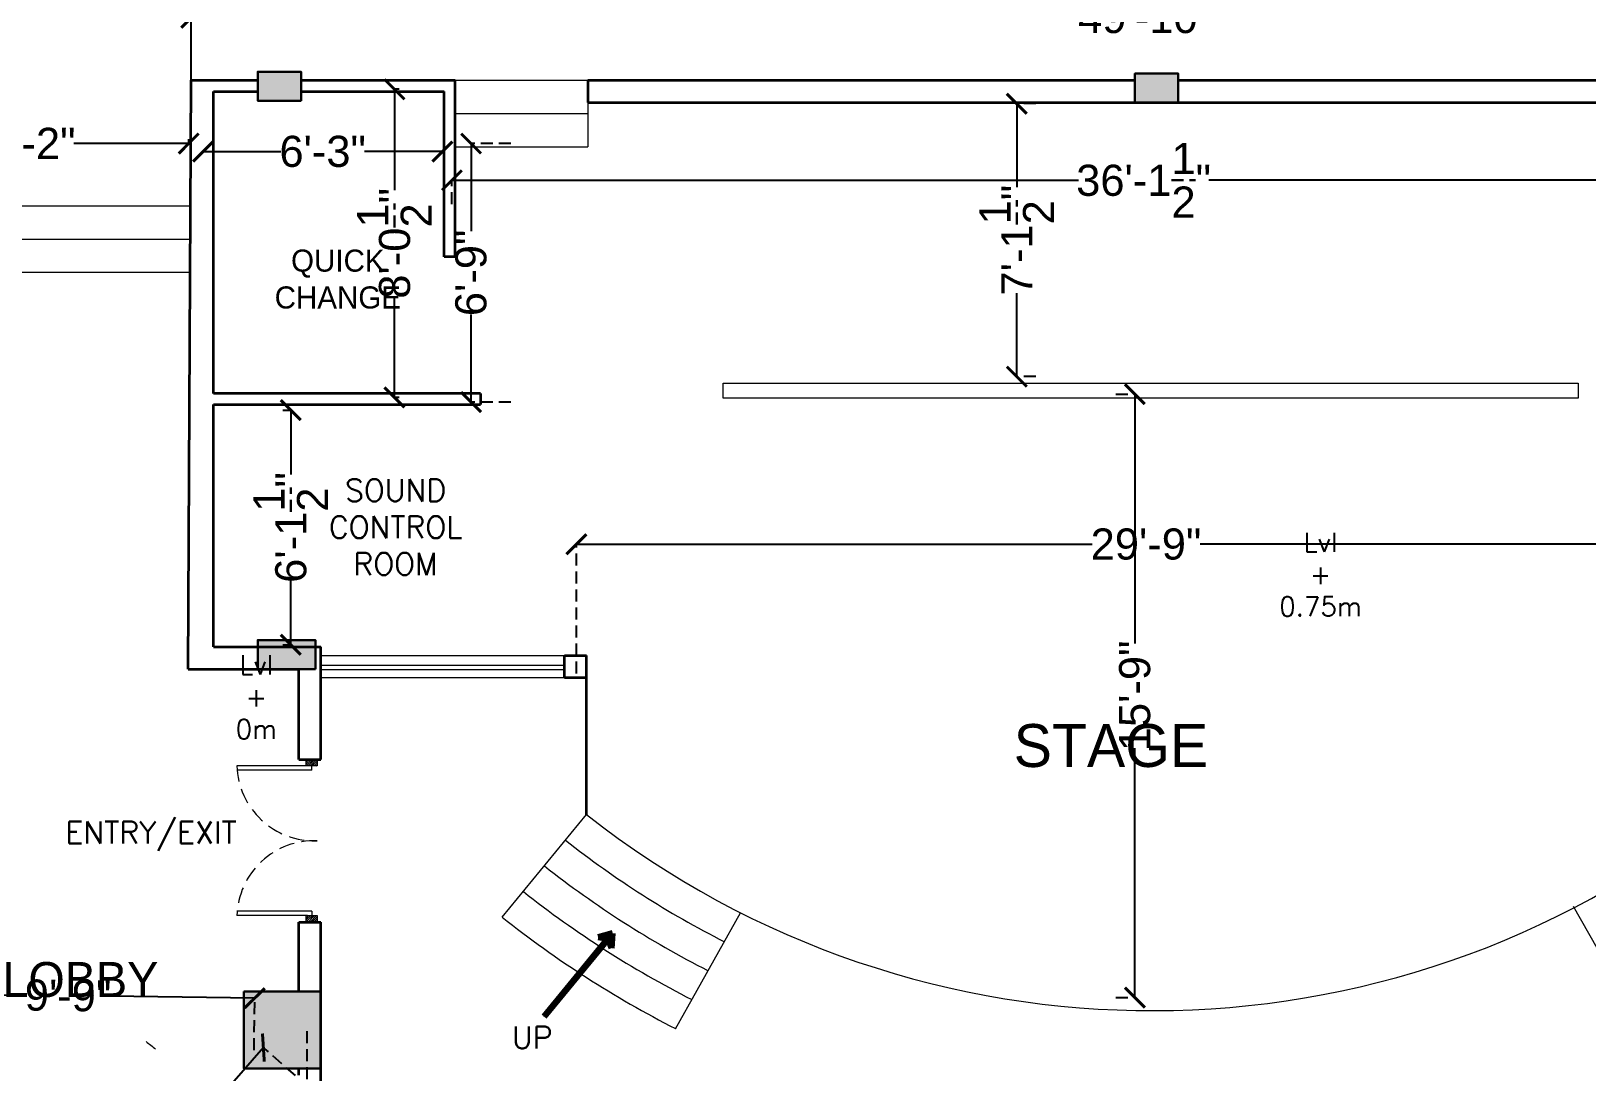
# Model space of a CAD drawing. Header units: inches. Extents: x 845 to 17085, y 908 to 10810.
# Drawn here: x 4169 to 4656.5, y 1577.1 to 1903.1 of the extents above; entities that cross this region are included whole.
import ezdxf

# ---------------------------------------------------------------- set-up
doc = ezdxf.new("R2010")
doc.units = ezdxf.units.IN
doc.header["$LTSCALE"] = 15
doc.header["$MEASUREMENT"] = 0
for name, pattern in [('ACAD_ISO04W100', [30.5, 24, -3, 0.5, -3]), ('CONTINUA', [0]), ('DASHED2', [0.375, 0.25, -0.125])]:
    doc.linetypes.add(name, pattern=pattern)
for name, color, linetype, lineweight in [('.15', 4, 'Continuous', 15), ('c1', 21, 'Continuous', 30), ('FURN', 43, 'Continuous', 18), ('FURN 2', 34, 'Continuous', 15), ('FURNITURE', 175, 'Continuous', 80), ('GRID', 8, 'ACAD_ISO04W100', 5), ('HATCH', 251, 'Continuous', 5), ('humans', 7, 'Continuous', 15), ('L-TXT', 255, 'Continuous', 9), ('wall 1', 1, 'Continuous', 35), ('WIND & DOOR', 160, 'Continuous', 9)]:
    doc.layers.add(name, color=color, linetype=linetype, lineweight=lineweight)
for name, color, linetype in [('dimension', 7, 'Continuous'), ('TEX', 133, 'Continuous'), ('Text', 255, 'Continuous')]:
    doc.layers.add(name, color=color, linetype=linetype)
doc.styles.add('ROMANS', font='ROMANS')
doc.styles.get("Standard").update_dxf_attribs({"font": 'arial.ttf'})
doc.dimstyles.get("Standard").update_dxf_attribs({"dimtxt": 9.75, "dimasz": 6.25, "dimexe": 0.18, "dimexo": 0.0625, "dimgap": 0.09, "dimtad": 0, "dimdec": 1, "dimzin": 0, "dimdsep": 46, "dimlunit": 4, "dimtxsty": 'Standard', "dimblk": 'ARCHTICK', "dimcen": 0.09, "dimadec": 0, "dimazin": 0, "dimtfac": 1, "dimtdec": 1, "dimtofl": 0, "dimtmove": 0, "dimatfit": 3, "dimldrblk": 'ARCHTICK', "dimfxl": 1, "dimtolj": 1, "dimtzin": 0, "dimlwd": 25, "dimarcsym": 0})

# ---------------------------------------------------------------- blocks, each defined once
blk = doc.blocks.new('ARROW')
at = {"layer": 'FURNITURE'}
h = blk.add_hatch(color=4, dxfattribs=at)
h.dxf.hatch_style = 1
h.paths.add_polyline_path([(3172.813, 3642.279), (3172.7, 3642.199), (3172.768, 3642.199)])
h.paths.add_polyline_path([(3172.768, 3642.199), (3172.7, 3642.199), (3172.813, 3642.119)])
at = {"color": 4}
blk.add_line((3173.701, 3642.202), (3173.701, 3642.196), dxfattribs=at)
at = {"layer": 'FURNITURE', "color": 4}
for p, q in [((3172.7, 3642.199), (3172.813, 3642.279)), ((3172.813, 3642.279), (3172.768, 3642.199)), ((3173.701, 3642.202), (3172.7, 3642.202)), ((3173.701, 3642.199), (3172.7, 3642.199)), ((3172.7, 3642.199), (3172.813, 3642.119)), ((3173.701, 3642.196), (3172.7, 3642.196)), ((3172.813, 3642.119), (3172.768, 3642.199))]:
    blk.add_line(p, q, dxfattribs=at)
blk = doc.blocks.new('_ArchTick')
at = {"layer": 'GRID', "color": 0, "const_width": 0.15}
blk.add_lwpolyline([(-0.5, -0.5), (0.5, 0.5)], dxfattribs=at)
blk = doc.blocks.new('*D359')
at = {"layer": 'Defpoints', "color": 0, "linetype": 'ByBlock', "lineweight": 211, "transparency": 16777216}
for p in [(4817.26, 1907.33), (4219.12, 1887.72), (4817.26, 1887.72)]:
    blk.add_point(p, dxfattribs=at)
at = {"layer": 'humans', "color": 0, "linetype": 'ByBlock', "lineweight": -2, "transparency": 16777216}
for p, q in [((4219.12, 1887.78), (4219.12, 1907.51)), ((4817.26, 1887.78), (4817.26, 1907.51))]:
    blk.add_line(p, q, dxfattribs=at)
at = {"layer": 'humans', "color": 0, "linetype": 'Continuous', "lineweight": 25, "transparency": 16777216}
for p, q in [((4219.12, 1907.33), (4497.37, 1907.33)), ((4817.26, 1907.33), (4539.01, 1907.33))]:
    blk.add_line(p, q, dxfattribs=at)
at = {"layer": 'humans', "color": 0, "linetype": 'ByBlock', "lineweight": 25, "transparency": 16777216, "xscale": 6.25, "yscale": 6.25, "zscale": 6.25, "rotation": 180}
blk.add_blockref('_ArchTick', (4219.12, 1907.33), dxfattribs=at)
at = {"layer": 'humans', "color": 0, "linetype": 'ByBlock', "lineweight": 25, "transparency": 16777216, "xscale": 6.25, "yscale": 6.25, "zscale": 6.25}
blk.add_blockref('_ArchTick', (4817.26, 1907.33), dxfattribs=at)
at = {"layer": 'humans', "color": 0, "linetype": 'ByBlock', "transparency": 16777216, "insert": (4518.19, 1907.33), "char_height": 9.75, "attachment_point": 5}
blk.add_mtext('\\A1;49\'-10"', dxfattribs=at)
blk = doc.blocks.new('*D313')
at = {"layer": 'Defpoints', "color": 0, "linetype": 'DASHED2', "lineweight": 211, "transparency": 16777216}
for p in [(4120.32, 1869.41), (4218.32, 1869.41), (4218.32, 1867.91)]:
    blk.add_point(p, dxfattribs=at)
at = {"layer": 'dimension', "color": 0, "linetype": 'DASHED2', "lineweight": -2, "transparency": 16777216}
for p, q in [((4120.32, 1869.34), (4120.32, 1867.73)), ((4218.32, 1869.34), (4218.32, 1867.73))]:
    blk.add_line(p, q, dxfattribs=at)
at = {"layer": 'dimension', "color": 0, "linetype": 'Continuous', "lineweight": 25, "transparency": 16777216}
for p, q in [((4120.32, 1867.91), (4156.26, 1867.91)), ((4218.32, 1867.91), (4182.37, 1867.91))]:
    blk.add_line(p, q, dxfattribs=at)
at = {"layer": 'dimension', "color": 0, "linetype": 'DASHED2', "lineweight": 25, "transparency": 16777216, "xscale": 6.25, "yscale": 6.25, "zscale": 6.25, "rotation": 180}
blk.add_blockref('_ArchTick', (4120.32, 1867.91), dxfattribs=at)
at = {"layer": 'dimension', "color": 0, "linetype": 'DASHED2', "lineweight": 25, "transparency": 16777216, "xscale": 6.25, "yscale": 6.25, "zscale": 6.25}
blk.add_blockref('_ArchTick', (4218.32, 1867.91), dxfattribs=at)
at = {"layer": 'dimension', "color": 0, "linetype": 'DASHED2', "lineweight": 30, "transparency": 16777216, "insert": (4169.32, 1867.91), "char_height": 9.75, "attachment_point": 5}
blk.add_mtext('\\A1;8\'-2"', dxfattribs=at)
blk = doc.blocks.new('*D323')
at = {"layer": 'Defpoints', "color": 0, "linetype": 'DASHED2', "lineweight": 211, "transparency": 16777216}
for p in [(4483.82, 1880.41), (4477.82, 1794.91), (4483.82, 1794.91)]:
    blk.add_point(p, dxfattribs=at)
at = {"layer": 'dimension', "color": 0, "linetype": 'DASHED2', "lineweight": -2, "transparency": 16777216}
for p, q in [((4483.75, 1880.41), (4477.64, 1880.41)), ((4483.75, 1794.91), (4477.64, 1794.91))]:
    blk.add_line(p, q, dxfattribs=at)
at = {"layer": 'dimension', "color": 0, "linetype": 'Continuous', "lineweight": 25, "transparency": 16777216}
for p, q in [((4477.82, 1880.41), (4477.82, 1854.22)), ((4477.82, 1794.91), (4477.82, 1821.09))]:
    blk.add_line(p, q, dxfattribs=at)
at = {"layer": 'dimension', "color": 0, "linetype": 'DASHED2', "lineweight": 25, "transparency": 16777216, "xscale": 6.25, "yscale": 6.25, "zscale": 6.25}
for p, rotation in [((4477.82, 1880.41), 90), ((4477.82, 1794.91), 270)]:
    blk.add_blockref('_ArchTick', p, dxfattribs=dict(at, rotation=rotation))
at = {"layer": 'dimension', "color": 0, "linetype": 'DASHED2', "lineweight": 30, "transparency": 16777216, "insert": (4477.82, 1837.66), "char_height": 9.75, "attachment_point": 5, "rotation": 90}
blk.add_mtext('\\A1;7\'-1{\\H1x;\\S1/2;}"', dxfattribs=at)
blk = doc.blocks.new('*D324')
at = {"layer": 'Defpoints', "color": 0, "linetype": 'DASHED2', "lineweight": 211, "transparency": 16777216}
for p in [(4222.82, 1865.91), (4297.82, 1865.91), (4297.82, 1865.41)]:
    blk.add_point(p, dxfattribs=at)
at = {"layer": 'dimension', "color": 0, "linetype": 'DASHED2', "lineweight": -2, "transparency": 16777216}
for p, q in [((4222.82, 1865.84), (4222.82, 1865.23)), ((4297.82, 1865.84), (4297.82, 1865.23))]:
    blk.add_line(p, q, dxfattribs=at)
at = {"layer": 'dimension', "color": 0, "linetype": 'Continuous', "lineweight": 25, "transparency": 16777216}
for p, q in [((4222.82, 1865.41), (4247.24, 1865.41)), ((4297.82, 1865.41), (4273.39, 1865.41))]:
    blk.add_line(p, q, dxfattribs=at)
at = {"layer": 'dimension', "color": 0, "linetype": 'DASHED2', "lineweight": 25, "transparency": 16777216, "xscale": 6.25, "yscale": 6.25, "zscale": 6.25, "rotation": 180}
blk.add_blockref('_ArchTick', (4222.82, 1865.41), dxfattribs=at)
at = {"layer": 'dimension', "color": 0, "linetype": 'DASHED2', "lineweight": 25, "transparency": 16777216, "xscale": 6.25, "yscale": 6.25, "zscale": 6.25}
blk.add_blockref('_ArchTick', (4297.82, 1865.41), dxfattribs=at)
at = {"layer": 'dimension', "color": 0, "linetype": 'DASHED2', "lineweight": 30, "transparency": 16777216, "insert": (4260.32, 1865.41), "char_height": 9.75, "attachment_point": 5}
blk.add_mtext('\\A1;6\'-3"', dxfattribs=at)
blk = doc.blocks.new('*D325')
at = {"layer": 'Defpoints', "color": 0, "linetype": 'DASHED2', "lineweight": 211, "transparency": 16777216}
for p in [(4284.32, 1884.91), (4282.82, 1788.41), (4284.32, 1788.41)]:
    blk.add_point(p, dxfattribs=at)
at = {"layer": 'dimension', "color": 0, "linetype": 'DASHED2', "lineweight": -2, "transparency": 16777216}
for p, q in [((4284.25, 1884.91), (4282.64, 1884.91)), ((4284.25, 1788.41), (4282.64, 1788.41))]:
    blk.add_line(p, q, dxfattribs=at)
at = {"layer": 'dimension', "color": 0, "linetype": 'Continuous', "lineweight": 25, "transparency": 16777216}
for p, q in [((4282.82, 1884.91), (4282.82, 1853.27)), ((4282.82, 1788.41), (4282.82, 1820.05))]:
    blk.add_line(p, q, dxfattribs=at)
at = {"layer": 'dimension', "color": 0, "linetype": 'DASHED2', "lineweight": 25, "transparency": 16777216, "xscale": 6.25, "yscale": 6.25, "zscale": 6.25}
for p, rotation in [((4282.82, 1884.91), 90), ((4282.82, 1788.41), 270)]:
    blk.add_blockref('_ArchTick', p, dxfattribs=dict(at, rotation=rotation))
at = {"layer": 'dimension', "color": 0, "linetype": 'DASHED2', "lineweight": 30, "transparency": 16777216, "insert": (4282.82, 1836.66), "char_height": 9.75, "attachment_point": 5, "rotation": 90}
blk.add_mtext('\\A1;8\'-0{\\H1x;\\S1/2;}"', dxfattribs=at)
blk = doc.blocks.new('*D326')
at = {"layer": 'Defpoints', "color": 0, "linetype": 'DASHED2', "lineweight": 211, "transparency": 16777216}
for p in [(4508.82, 1789.41), (4508.82, 1600.41), (4514.82, 1600.41)]:
    blk.add_point(p, dxfattribs=at)
at = {"layer": 'dimension', "color": 0, "linetype": 'DASHED2', "lineweight": -2, "transparency": 16777216}
for p, q in [((4508.88, 1789.41), (4515, 1789.41)), ((4508.88, 1600.41), (4515, 1600.41))]:
    blk.add_line(p, q, dxfattribs=at)
at = {"layer": 'dimension', "color": 0, "linetype": 'Continuous', "lineweight": 25, "transparency": 16777216}
for p, q in [((4514.82, 1789.41), (4514.82, 1711.28)), ((4514.82, 1600.41), (4514.82, 1678.53))]:
    blk.add_line(p, q, dxfattribs=at)
at = {"layer": 'dimension', "color": 0, "linetype": 'DASHED2', "lineweight": 25, "transparency": 16777216, "xscale": 6.25, "yscale": 6.25, "zscale": 6.25}
for p, rotation in [((4514.82, 1789.41), 90), ((4514.82, 1600.41), 270)]:
    blk.add_blockref('_ArchTick', p, dxfattribs=dict(at, rotation=rotation))
at = {"layer": 'dimension', "color": 0, "linetype": 'DASHED2', "lineweight": 30, "transparency": 16777216, "insert": (4514.82, 1694.91), "char_height": 9.75, "attachment_point": 5, "rotation": 90}
blk.add_mtext('\\A1;15\'-9"', dxfattribs=at)
blk = doc.blocks.new('*D327')
at = {"layer": 'Defpoints', "color": 0, "linetype": 'DASHED2', "lineweight": 211, "transparency": 16777216}
for p in [(4319.32, 1867.91), (4306.82, 1786.91), (4319.32, 1786.91)]:
    blk.add_point(p, dxfattribs=at)
at = {"layer": 'dimension', "color": 0, "linetype": 'DASHED2', "lineweight": -2, "transparency": 16777216}
for p, q in [((4319.25, 1867.91), (4306.64, 1867.91)), ((4319.25, 1786.91), (4306.64, 1786.91))]:
    blk.add_line(p, q, dxfattribs=at)
at = {"layer": 'dimension', "color": 0, "linetype": 'Continuous', "lineweight": 25, "transparency": 16777216}
for p, q in [((4306.82, 1867.91), (4306.82, 1840.48)), ((4306.82, 1786.91), (4306.82, 1814.33))]:
    blk.add_line(p, q, dxfattribs=at)
at = {"layer": 'dimension', "color": 0, "linetype": 'DASHED2', "lineweight": 25, "transparency": 16777216, "xscale": 6.25, "yscale": 6.25, "zscale": 6.25}
for p, rotation in [((4306.82, 1867.91), 90), ((4306.82, 1786.91), 270)]:
    blk.add_blockref('_ArchTick', p, dxfattribs=dict(at, rotation=rotation))
at = {"layer": 'dimension', "color": 0, "linetype": 'DASHED2', "lineweight": 30, "transparency": 16777216, "insert": (4306.82, 1827.41), "char_height": 9.75, "attachment_point": 5, "rotation": 90}
blk.add_mtext('\\A1;6\'-9"', dxfattribs=at)
blk = doc.blocks.new('*D328')
at = {"layer": 'Defpoints', "color": 0, "linetype": 'DASHED2', "lineweight": 211, "transparency": 16777216}
for p in [(4447.8, 4239.51), (4276.42, 3387.16), (4447.8, 3387.16), (4733.32, 1786.91), (4733.32, 1708.41), (4746.82, 1708.41)]:
    blk.add_point(p, dxfattribs=at)
at = {"layer": 'dimension', "color": 0, "linetype": 'DASHED2', "lineweight": -2, "transparency": 16777216}
for p, q in [((4733.38, 1786.91), (4747, 1786.91)), ((4733.38, 1708.41), (4747, 1708.41))]:
    blk.add_line(p, q, dxfattribs=at)
at = {"layer": 'dimension', "color": 0, "linetype": 'Continuous', "lineweight": 25, "transparency": 16777216}
for p, q in [((4746.82, 1786.91), (4746.82, 1764.29)), ((4746.82, 1708.41), (4746.82, 1731.03))]:
    blk.add_line(p, q, dxfattribs=at)
at = {"layer": 'L-TXT', "color": 0, "linetype": 'DASHED2', "lineweight": -2, "transparency": 16777216}
for p, q in [((4447.74, 4239.51), (4276.24, 4239.51)), ((4447.74, 3387.16), (4276.24, 3387.16))]:
    blk.add_line(p, q, dxfattribs=at)
at = {"layer": 'L-TXT', "color": 0, "linetype": 'Continuous', "lineweight": 25, "transparency": 16777216}
for p, q in [((4276.42, 4239.51), (4276.42, 3833.69)), ((4276.42, 3387.16), (4276.42, 3792.99))]:
    blk.add_line(p, q, dxfattribs=at)
at = {"layer": 'dimension', "color": 0, "linetype": 'DASHED2', "lineweight": 25, "transparency": 16777216, "xscale": 6.25, "yscale": 6.25, "zscale": 6.25}
for p, rotation in [((4746.82, 1786.91), 90), ((4746.82, 1708.41), 270)]:
    blk.add_blockref('_ArchTick', p, dxfattribs=dict(at, rotation=rotation))
at = {"layer": 'L-TXT', "color": 0, "linetype": 'DASHED2', "lineweight": 25, "transparency": 16777216, "xscale": 6.25, "yscale": 6.25, "zscale": 6.25}
for p, rotation in [((4276.42, 4239.51), 90), ((4276.42, 3387.16), 270)]:
    blk.add_blockref('_ArchTick', p, dxfattribs=dict(at, rotation=rotation))
at = {"layer": 'dimension', "color": 0, "linetype": 'DASHED2', "lineweight": 30, "transparency": 16777216, "insert": (4746.82, 1747.66), "char_height": 9.75, "attachment_point": 5, "rotation": 90}
blk.add_mtext('\\A1;6\'-6{\\H1x;\\S1/2;}"', dxfattribs=at)
at = {"layer": 'L-TXT', "color": 0, "linetype": 'DASHED2', "lineweight": 211, "transparency": 16777216, "insert": (4276.42, 3813.34), "char_height": 9.75, "attachment_point": 5, "rotation": 90}
blk.add_mtext('\\A1;71\'-0{\\H1x;\\S1/2;}"', dxfattribs=at)
blk = doc.blocks.new('*D329')
at = {"layer": 'Defpoints', "color": 0, "linetype": 'DASHED2', "lineweight": 211, "transparency": 16777216}
for p in [(4691.56, 3167.57), (5410.35, 3167.57), (5410.35, 3120), (4696.82, 1742.41), (4339.82, 1701.91), (4696.82, 1701.91)]:
    blk.add_point(p, dxfattribs=at)
at = {"layer": 'dimension', "color": 0, "linetype": 'DASHED2', "lineweight": -2, "transparency": 16777216}
for p, q in [((4339.82, 1701.97), (4339.82, 1742.59)), ((4696.82, 1701.97), (4696.82, 1742.59))]:
    blk.add_line(p, q, dxfattribs=at)
at = {"layer": 'dimension', "color": 0, "linetype": 'Continuous', "lineweight": 25, "transparency": 16777216}
for p, q in [((4339.82, 1742.41), (4501.4, 1742.41)), ((4696.82, 1742.41), (4535.24, 1742.41))]:
    blk.add_line(p, q, dxfattribs=at)
at = {"layer": 'L-TXT', "color": 0, "linetype": 'DASHED2', "lineweight": -2, "transparency": 16777216}
for p, q in [((4691.56, 3167.51), (4691.56, 3119.82)), ((5410.35, 3167.51), (5410.35, 3119.82))]:
    blk.add_line(p, q, dxfattribs=at)
at = {"layer": 'L-TXT', "color": 0, "linetype": 'Continuous', "lineweight": 25, "transparency": 16777216}
for p, q in [((4691.56, 3120), (5030.33, 3120)), ((5410.35, 3120), (5071.58, 3120))]:
    blk.add_line(p, q, dxfattribs=at)
at = {"layer": 'dimension', "color": 0, "linetype": 'DASHED2', "lineweight": 25, "transparency": 16777216, "xscale": 6.25, "yscale": 6.25, "zscale": 6.25, "rotation": 180}
blk.add_blockref('_ArchTick', (4339.82, 1742.41), dxfattribs=at)
at = {"layer": 'dimension', "color": 0, "linetype": 'DASHED2', "lineweight": 25, "transparency": 16777216, "xscale": 6.25, "yscale": 6.25, "zscale": 6.25}
blk.add_blockref('_ArchTick', (4696.82, 1742.41), dxfattribs=at)
at = {"layer": 'L-TXT', "color": 0, "linetype": 'DASHED2', "lineweight": 25, "transparency": 16777216, "xscale": 6.25, "yscale": 6.25, "zscale": 6.25, "rotation": 180}
blk.add_blockref('_ArchTick', (4691.56, 3120), dxfattribs=at)
at = {"layer": 'L-TXT', "color": 0, "linetype": 'DASHED2', "lineweight": 25, "transparency": 16777216, "xscale": 6.25, "yscale": 6.25, "zscale": 6.25}
blk.add_blockref('_ArchTick', (5410.35, 3120), dxfattribs=at)
at = {"layer": 'dimension', "color": 0, "linetype": 'DASHED2', "lineweight": 30, "transparency": 16777216, "insert": (4518.32, 1742.41), "char_height": 9.75, "attachment_point": 5}
blk.add_mtext('\\A1;29\'-9"', dxfattribs=at)
at = {"layer": 'L-TXT', "color": 0, "linetype": 'DASHED2', "lineweight": 211, "transparency": 16777216, "insert": (5050.95, 3120), "char_height": 9.75, "attachment_point": 5}
blk.add_mtext('\\A1;59\'-11"', dxfattribs=at)
blk = doc.blocks.new('*D330')
at = {"layer": 'Defpoints', "color": 0, "linetype": 'DASHED2', "lineweight": 211, "transparency": 16777216}
for p in [(4604.18, 3386.35), (4693.26, 3385.65), (4691.56, 3167.57), (4255.32, 1589.91), (4778.82, 1589.91), (4778.82, 1555.41)]:
    blk.add_point(p, dxfattribs=at)
at = {"layer": 'dimension', "color": 0, "linetype": 'DASHED2', "lineweight": -2, "transparency": 16777216}
for p, q in [((4255.32, 1589.84), (4255.32, 1555.23)), ((4778.82, 1589.84), (4778.82, 1555.23))]:
    blk.add_line(p, q, dxfattribs=at)
at = {"layer": 'dimension', "color": 0, "linetype": 'Continuous', "lineweight": 25, "transparency": 16777216}
for p, q in [((4255.32, 1555.41), (4496.48, 1555.41)), ((4778.82, 1555.41), (4537.65, 1555.41))]:
    blk.add_line(p, q, dxfattribs=at)
at = {"layer": 'L-TXT', "color": 0, "linetype": 'Continuous', "lineweight": 25, "transparency": 16777216}
for p, q in [((4604.18, 3386.35), (4603.46, 3293.69)), ((4602.48, 3168.27), (4603.2, 3260.93))]:
    blk.add_line(p, q, dxfattribs=at)
at = {"layer": 'L-TXT', "color": 0, "linetype": 'DASHED2', "lineweight": -2, "transparency": 16777216}
for p, q in [((4693.2, 3385.65), (4604, 3386.35)), ((4691.5, 3167.58), (4602.3, 3168.27))]:
    blk.add_line(p, q, dxfattribs=at)
at = {"layer": 'dimension', "color": 0, "linetype": 'DASHED2', "lineweight": 25, "transparency": 16777216, "xscale": 6.25, "yscale": 6.25, "zscale": 6.25, "rotation": 180}
blk.add_blockref('_ArchTick', (4255.32, 1555.41), dxfattribs=at)
at = {"layer": 'dimension', "color": 0, "linetype": 'DASHED2', "lineweight": 25, "transparency": 16777216, "xscale": 6.25, "yscale": 6.25, "zscale": 6.25}
blk.add_blockref('_ArchTick', (4778.82, 1555.41), dxfattribs=at)
at = {"layer": 'L-TXT', "color": 0, "linetype": 'DASHED2', "lineweight": 25, "transparency": 16777216, "xscale": 6.25, "yscale": 6.25, "zscale": 6.25}
for p, rotation in [((4604.18, 3386.35), 89.55230025782309), ((4602.48, 3168.27), 269.5523002578231)]:
    blk.add_blockref('_ArchTick', p, dxfattribs=dict(at, rotation=rotation))
at = {"layer": 'dimension', "color": 0, "linetype": 'DASHED2', "lineweight": 30, "transparency": 16777216, "insert": (4517.07, 1555.41), "char_height": 9.75, "attachment_point": 5}
blk.add_mtext('\\A1;43\'-7{\\H1x;\\S1/2;}"', dxfattribs=at)
at = {"layer": 'L-TXT', "color": 0, "linetype": 'DASHED2', "lineweight": 211, "transparency": 16777216, "insert": (4603.33, 3277.31), "char_height": 9.75, "attachment_point": 5, "rotation": 89.5523}
blk.add_mtext('\\A1;18\'-2"', dxfattribs=at)
blk = doc.blocks.new('*D331')
at = {"layer": 'Defpoints', "color": 0, "linetype": 'DASHED2', "lineweight": 211, "transparency": 16777216}
for p in [(5671.72, 4291.1), (4447.8, 4239.51), (5671.72, 4239.51), (4819.32, 1356.91), (4865.82, 1356.91), (4865.82, 1021.91)]:
    blk.add_point(p, dxfattribs=at)
at = {"layer": 'dimension', "color": 0, "linetype": 'DASHED2', "lineweight": -2, "transparency": 16777216}
for p, q in [((4865.75, 1356.91), (4819.14, 1356.91)), ((4865.75, 1021.91), (4819.14, 1021.91))]:
    blk.add_line(p, q, dxfattribs=at)
at = {"layer": 'dimension', "color": 0, "linetype": 'Continuous', "lineweight": 25, "transparency": 16777216}
for p, q in [((4819.32, 1356.91), (4819.32, 1210.11)), ((4819.32, 1021.91), (4819.32, 1168.7))]:
    blk.add_line(p, q, dxfattribs=at)
at = {"layer": 'L-TXT', "color": 0, "linetype": 'DASHED2', "lineweight": -2, "transparency": 16777216}
for p, q in [((4447.8, 4239.58), (4447.8, 4291.28)), ((5671.72, 4239.58), (5671.72, 4291.28))]:
    blk.add_line(p, q, dxfattribs=at)
at = {"layer": 'L-TXT', "color": 0, "linetype": 'Continuous', "lineweight": 25, "transparency": 16777216}
for p, q in [((4447.8, 4291.1), (5048.07, 4291.1)), ((5671.72, 4291.1), (5071.45, 4291.1))]:
    blk.add_line(p, q, dxfattribs=at)
at = {"layer": 'dimension', "color": 0, "linetype": 'DASHED2', "lineweight": 25, "transparency": 16777216, "xscale": 6.25, "yscale": 6.25, "zscale": 6.25}
for p, rotation in [((4819.32, 1356.91), 90), ((4819.32, 1021.91), 270)]:
    blk.add_blockref('_ArchTick', p, dxfattribs=dict(at, rotation=rotation))
at = {"layer": 'L-TXT', "color": 0, "linetype": 'DASHED2', "lineweight": 25, "transparency": 16777216, "xscale": 6.25, "yscale": 6.25, "zscale": 6.25, "rotation": 180}
blk.add_blockref('_ArchTick', (4447.8, 4291.1), dxfattribs=at)
at = {"layer": 'L-TXT', "color": 0, "linetype": 'DASHED2', "lineweight": 25, "transparency": 16777216, "xscale": 6.25, "yscale": 6.25, "zscale": 6.25}
blk.add_blockref('_ArchTick', (5671.72, 4291.1), dxfattribs=at)
at = {"layer": 'dimension', "color": 0, "linetype": 'DASHED2', "lineweight": 30, "transparency": 16777216, "insert": (4819.32, 1189.41), "char_height": 9.75, "attachment_point": 5, "rotation": 90}
blk.add_mtext('\\A1;27\'-11"', dxfattribs=at)
at = {"layer": 'L-TXT', "color": 0, "linetype": 'DASHED2', "lineweight": 211, "transparency": 16777216, "insert": (5059.76, 4291.1), "char_height": 9.75, "attachment_point": 5}
blk.add_mtext("\\A1;102'", dxfattribs=at)
blk = doc.blocks.new('*D332')
at = {"layer": 'Defpoints', "color": 0, "linetype": 'DASHED2', "lineweight": 211, "transparency": 16777216}
for p in [(4241.74, 1584.74), (4251.82, 1575.91), (4110.32, 1414.41)]:
    blk.add_point(p, dxfattribs=at)
at = {"layer": 'dimension', "color": 0, "linetype": 'Continuous', "lineweight": 25, "transparency": 16777216}
for p, q in [((4241.74, 1584.74), (4186.62, 1521.83)), ((4100.24, 1423.24), (4155.36, 1486.15))]:
    blk.add_line(p, q, dxfattribs=at)
at = {"layer": 'dimension', "color": 0, "linetype": 'DASHED2', "lineweight": -2, "transparency": 16777216}
for p, q in [((4251.77, 1575.95), (4241.6, 1584.86)), ((4110.27, 1414.45), (4100.1, 1423.36))]:
    blk.add_line(p, q, dxfattribs=at)
at = {"layer": 'dimension', "color": 0, "linetype": 'DASHED2', "lineweight": 25, "transparency": 16777216, "xscale": 6.25, "yscale": 6.25, "zscale": 6.25}
for p, rotation in [((4241.74, 1584.74), 48.77642153444491), ((4100.24, 1423.24), 228.7764215344449)]:
    blk.add_blockref('_ArchTick', p, dxfattribs=dict(at, rotation=rotation))
at = {"layer": 'dimension', "color": 0, "linetype": 'DASHED2', "lineweight": 30, "transparency": 16777216, "insert": (4170.99, 1503.99), "char_height": 9.75, "attachment_point": 5, "rotation": 48.7764}
blk.add_mtext('\\A1;17\'-10{\\H1x;\\S1/2;}"', dxfattribs=at)
blk = doc.blocks.new('*D335')
at = {"layer": 'Defpoints', "color": 0, "linetype": 'DASHED2', "lineweight": 211, "transparency": 16777216}
for p in [(4239.03, 1600.24), (4121.82, 1585.41), (4238.82, 1583.91)]:
    blk.add_point(p, dxfattribs=at)
at = {"layer": 'dimension', "color": 0, "linetype": 'DASHED2', "lineweight": -2, "transparency": 16777216}
for p, q in [((4121.82, 1585.47), (4122.03, 1601.92)), ((4238.82, 1583.97), (4239.03, 1600.42))]:
    blk.add_line(p, q, dxfattribs=at)
at = {"layer": 'dimension', "color": 0, "linetype": 'Continuous', "lineweight": 25, "transparency": 16777216}
for p, q in [((4122.03, 1601.74), (4167.48, 1601.15)), ((4239.03, 1600.24), (4193.57, 1600.82))]:
    blk.add_line(p, q, dxfattribs=at)
at = {"layer": 'dimension', "color": 0, "linetype": 'DASHED2', "lineweight": 25, "transparency": 16777216, "xscale": 6.25, "yscale": 6.25, "zscale": 6.25}
for p, rotation in [((4122.03, 1601.74), 179.2654789657452), ((4239.03, 1600.24), 359.2654789657452)]:
    blk.add_blockref('_ArchTick', p, dxfattribs=dict(at, rotation=rotation))
at = {"layer": 'dimension', "color": 0, "linetype": 'DASHED2', "lineweight": 30, "transparency": 16777216, "insert": (4180.53, 1600.99), "char_height": 9.75, "attachment_point": 5, "rotation": 359.2655}
blk.add_mtext('\\A1;9\'-9"', dxfattribs=at)
blk = doc.blocks.new('*D337')
at = {"layer": 'Defpoints', "color": 0, "linetype": 'DASHED2', "lineweight": 211, "transparency": 16777216}
for p in [(4247.82, 1784.41), (4250.32, 1784.41), (4247.82, 1710.91)]:
    blk.add_point(p, dxfattribs=at)
at = {"layer": 'dimension', "color": 0, "linetype": 'DASHED2', "lineweight": -2, "transparency": 16777216}
for p, q in [((4247.88, 1784.41), (4250.5, 1784.41)), ((4247.88, 1710.91), (4250.5, 1710.91))]:
    blk.add_line(p, q, dxfattribs=at)
at = {"layer": 'dimension', "color": 0, "linetype": 'Continuous', "lineweight": 25, "transparency": 16777216}
for p, q in [((4250.32, 1784.41), (4250.32, 1764.29)), ((4250.32, 1710.91), (4250.32, 1731.03))]:
    blk.add_line(p, q, dxfattribs=at)
at = {"layer": 'dimension', "color": 0, "linetype": 'DASHED2', "lineweight": 25, "transparency": 16777216, "xscale": 6.25, "yscale": 6.25, "zscale": 6.25}
for p, rotation in [((4250.32, 1784.41), 90), ((4250.32, 1710.91), 270)]:
    blk.add_blockref('_ArchTick', p, dxfattribs=dict(at, rotation=rotation))
at = {"layer": 'dimension', "color": 0, "linetype": 'DASHED2', "lineweight": 30, "transparency": 16777216, "insert": (4250.32, 1747.66), "char_height": 9.75, "attachment_point": 5, "rotation": 90}
blk.add_mtext('\\A1;6\'-1{\\H1x;\\S1/2;}"', dxfattribs=at)
blk = doc.blocks.new('*D338')
at = {"layer": 'Defpoints', "color": 0, "linetype": 'DASHED2', "lineweight": 211, "transparency": 16777216}
for p in [(4734.32, 1856.41), (4300.82, 1848.91), (4734.32, 1848.91)]:
    blk.add_point(p, dxfattribs=at)
at = {"layer": 'dimension', "color": 0, "linetype": 'DASHED2', "lineweight": -2, "transparency": 16777216}
for p, q in [((4300.82, 1848.97), (4300.82, 1856.59)), ((4734.32, 1848.97), (4734.32, 1856.59))]:
    blk.add_line(p, q, dxfattribs=at)
at = {"layer": 'dimension', "color": 0, "linetype": 'Continuous', "lineweight": 25, "transparency": 16777216}
for p, q in [((4300.82, 1856.41), (4497.18, 1856.41)), ((4734.32, 1856.41), (4537.96, 1856.41))]:
    blk.add_line(p, q, dxfattribs=at)
at = {"layer": 'dimension', "color": 0, "linetype": 'DASHED2', "lineweight": 25, "transparency": 16777216, "xscale": 6.25, "yscale": 6.25, "zscale": 6.25, "rotation": 180}
blk.add_blockref('_ArchTick', (4300.82, 1856.41), dxfattribs=at)
at = {"layer": 'dimension', "color": 0, "linetype": 'DASHED2', "lineweight": 25, "transparency": 16777216, "xscale": 6.25, "yscale": 6.25, "zscale": 6.25}
blk.add_blockref('_ArchTick', (4734.32, 1856.41), dxfattribs=at)
at = {"layer": 'dimension', "color": 0, "linetype": 'DASHED2', "lineweight": 30, "transparency": 16777216, "insert": (4517.57, 1856.41), "char_height": 9.75, "attachment_point": 5}
blk.add_mtext('\\A1;36\'-1{\\H1x;\\S1/2;}"', dxfattribs=at)

msp = doc.modelspace()

# ---------------------------------------------------------------- hatches: boundary and pattern name
at = {"layer": 'HATCH'}
h = msp.add_hatch(color=256, dxfattribs=at)
h.dxf.hatch_style = 1
h.paths.add_polyline_path([(4253.55, 1890.39), (4253.55, 1881.34), (4239.98, 1881.34), (4239.98, 1890.39)])
h = msp.add_hatch(color=256, dxfattribs=at)
h.dxf.hatch_style = 1
h.paths.add_polyline_path([(4528.4, 1889.83), (4528.4, 1880.79), (4514.83, 1880.79), (4514.83, 1889.83)])
h = msp.add_hatch(color=256, dxfattribs=at)
h.dxf.hatch_style = 1
h.paths.add_polyline_path([(4258.07, 1712.37), (4258.07, 1703.32), (4239.98, 1703.32), (4239.98, 1712.37)])
at = {"layer": 'HATCH', "lineweight": 0, "true_color": 0x000000}
h = msp.add_hatch(dxfattribs=at)
h.set_pattern_fill('ANSI31', color=18, scale=0.135883)
h.set_pattern_definition([(45, (-945316.60637, -1060628.73433), (-0.30506607815, 0.30506607815), [])])
h.paths.add_polyline_path([(4258.58, 1626.1), (4258.24, 1626.1), (4255.19, 1626.1), (4255.19, 1624.05), (4258.58, 1624.05)])
h.paths.add_polyline_path([(4258.58, 1675.01), (4255.19, 1675.01), (4255.19, 1672.96), (4255.53, 1672.96), (4258.58, 1672.96)])
at = {"layer": 'HATCH'}
h = msp.add_hatch(color=256, dxfattribs=at)
h.dxf.hatch_style = 1
h.paths.add_polyline_path([(4259.79, 1592), (4235.66, 1592), (4235.66, 1578.15), (4259.79, 1578.15)])
h.paths.add_polyline_path([(4259.79, 1602.27), (4235.66, 1602.27), (4235.66, 1592), (4259.79, 1592)])

# ---------------------------------------------------------------- linework, layer by layer
at = {"layer": '.15', "lineweight": 15}
for p, q in [((4259.79, 1707.56), (4336.1, 1707.56)), ((4259.79, 1700.62), (4336.1, 1700.62))]:
    msp.add_line(p, q, dxfattribs=at)
at = {"layer": 'c1'}
for points in [[(4253.55, 1881.34), (4253.55, 1890.39), (4239.98, 1890.39), (4239.98, 1881.34)], [(4528.4, 1880.79), (4528.4, 1889.83), (4514.83, 1889.83), (4514.83, 1880.79)], [(4258.07, 1703.32), (4258.07, 1712.37), (4239.98, 1712.37), (4239.98, 1703.32)], [(4235.66, 1602.27), (4259.79, 1602.27), (4259.79, 1578.15), (4235.66, 1578.15)]]:
    msp.add_lwpolyline(points, close=True, dxfattribs=at)
at = {"layer": 'FURN'}
for p, q in [((4120.31, 1848.41), (4218.98, 1848.41)), ((4120.31, 1838), (4218.98, 1838)), ((4120.31, 1827.6), (4218.98, 1827.6)), ((4316.59, 1625.58), (4343.04, 1657.72)), ((4672.84, 1592.71), (4652.26, 1628.92)), ((4370.91, 1590.67), (4391.3, 1626.99))]:
    msp.add_line(p, q, dxfattribs=at)
for radius, start, end in [(297.03, 231.7478, 243.1571), (307.44, 231.7072, 243.0734), (317.84, 231.6692, 242.9952), (328.25, 231.6335, 242.9219)]:
    msp.add_arc((4520.33, 1882.94), radius, start, end, dxfattribs=at)
at = {"layer": 'FURN 2'}
for p, q in [((4301.85, 1887.72), (4343.46, 1887.72)), ((4301.85, 1877.32), (4343.46, 1877.32)), ((4343.46, 1880.79), (4343.46, 1866.91)), ((4301.85, 1866.91), (4343.46, 1866.91)), ((4301.85, 1866.91), (4343.46, 1866.91))]:
    msp.add_line(p, q, dxfattribs=at)
for centre, radius, start, end in [((4520.33, 1882.94), 286.63, 231.7915, 308.4984), ((4381.08, 1801.19), 277.54, 230.6125, 231.4122)]:
    msp.add_arc(centre, radius, start, end, dxfattribs=at)
at = {"layer": 'humans', "linetype": 'ByBlock'}
msp.add_lwpolyline([(4385.8, 1792.83), (4653.73, 1792.83), (4653.73, 1788.15), (4385.8, 1788.15)], close=True, dxfattribs=at)
at = {"layer": 'wall 1', "ltscale": 1.5}
for p, q in [((4218.17, 1703.32), (4219.12, 1887.72)), ((4219.12, 1887.72), (4239.98, 1887.72)), ((4253.55, 1887.72), (4301.85, 1887.72)), ((4301.85, 1832.41), (4301.85, 1887.72)), ((4343.46, 1887.72), (4514.83, 1887.72)), ((4343.46, 1887.72), (4343.46, 1880.79)), ((4528.4, 1887.72), (4666.64, 1887.72)), ((4226.06, 1789.67), (4226.06, 1884.25)), ((4226.06, 1884.25), (4239.98, 1884.25)), ((4253.55, 1884.25), (4298.38, 1884.25)), ((4298.38, 1832.41), (4298.38, 1884.25)), ((4343.46, 1880.79), (4697.19, 1880.79)), ((4301.85, 1832.41), (4298.38, 1832.41)), ((4309.82, 1789.67), (4226.06, 1789.67)), ((4309.82, 1789.67), (4309.82, 1786.2)), ((4226.06, 1710.26), (4226.06, 1786.2)), ((4226.06, 1786.2), (4309.82, 1786.2)), ((4226.06, 1710.26), (4259.79, 1710.26)), ((4259.79, 1675.01), (4259.79, 1710.26)), ((4336.1, 1707.56), (4343.04, 1707.56)), ((4336.1, 1700.57), (4336.1, 1707.56)), ((4343.04, 1657.72), (4343.04, 1707.56)), ((4343.04, 1700.57), (4343.04, 1707.56)), ((4218.16, 1703.32), (4252.85, 1703.32)), ((4252.85, 1675.01), (4252.85, 1703.32)), ((4336.1, 1700.62), (4343.04, 1700.62)), ((4252.85, 1675.01), (4259.79, 1675.01)), ((4252.85, 1602.27), (4252.85, 1624.05)), ((4252.85, 1624.05), (4259.79, 1624.05)), ((4259.79, 1573.47), (4259.79, 1624.05)), ((4252.85, 1576.13), (4252.85, 1578.15))]:
    msp.add_line(p, q, dxfattribs=at)
at = {"layer": 'WIND & DOOR', "linetype": 'CONTINUA', "lineweight": 5, "ltscale": 0.4}
for p, q in [((4259.79, 1704.51), (4336.1, 1704.51)), ((4259.79, 1703.14), (4336.1, 1703.14))]:
    msp.add_line(p, q, dxfattribs=at)
at = {"layer": 'WIND & DOOR', "linetype": 'CONTINUA', "lineweight": 9, "ltscale": 0.4}
for p, q in [((4255.53, 1672.96), (4233.45, 1672.96)), ((4256.88, 1671.61), (4256.88, 1672.96)), ((4256.88, 1671.61), (4233.53, 1671.61)), ((4255.53, 1626.1), (4233.45, 1626.1)), ((4256.88, 1627.45), (4233.53, 1627.45)), ((4256.88, 1627.45), (4256.88, 1626.1))]:
    msp.add_line(p, q, dxfattribs=at)
for points in [[(4258.58, 1672.96), (4255.19, 1672.96), (4255.19, 1675.01), (4258.58, 1675.01)], [(4258.58, 1624.05), (4255.19, 1624.05), (4255.19, 1626.1), (4258.58, 1626.1)]]:
    msp.add_lwpolyline(points, close=True, dxfattribs=at)
at = {"layer": 'WIND & DOOR', "linetype": 'DASHED2', "lineweight": 9, "ltscale": 1.3}
for centre, start, end in [((4257.65, 1673.73), 181.8073, 272.1992), ((4257.65, 1625.34), 87.8008, 178.1927)]:
    msp.add_arc(centre, 24.21, start, end, dxfattribs=at)

# ---------------------------------------------------------------- block references
at = {"layer": 'Text', "ltscale": 0.115, "xscale": 33.60439883689729, "yscale": 33.60439883689729, "zscale": 33.60439883689729, "rotation": 230.5458743873207}
msp.add_blockref('ARROW', (-22402.66, 161719.31), dxfattribs=at)

# ---------------------------------------------------------------- texts
at = {"layer": 'TEX', "insert": (4507.32, 1672.45), "char_height": 6.7209, "attachment_point": 9}
msp.add_mtext_dynamic_manual_height_columns('\\pxqc;{\\fCentury Gothic|b0|i0|c0|p34;\\H2x;STAGE}', width=0.00275, gutter_width=0.0139, heights=[0], dxfattribs=at)
at = {"layer": 'Text', "ltscale": 0.115, "attachment_point": 9, "style": 'ROMANS'}
for s, width, gutter_width, insert, char_height in [('\\pxqc;{\\fCentury Gothic|b0|i0|c0|p34;QUICK CHANGE}', 0.00275, 0.0139, (4265.07, 1816.15), 6.9209), ('\\pxqc;SOUND CONTROL\\PROOM', 0.00142, 0.00723, (4283.18, 1732.77), 6.9209), ('\\pxqc;Lvl + 0.75m', 3.9371, 0.00837, (4574.95, 1719.89), 6.0312), ('\\pxqc;Lvl + 0m', 3.9371, 0.00837, (4241.49, 1681.49), 6.0312), ('\\pxqc;ENTRY/EXIT', 0.00275, 0.0139, (4206.58, 1646.36), 6.9209), ('\\pxqc;{\\fCentury Gothic|b0|i0|c0|p34;LOBBY}', 0.000266, 0.0166, (4184.39, 1600.43), 10.9606), ('UP', 0.00275, 0.0139, (4332.37, 1584.47), 6.921)]:
    msp.add_mtext_dynamic_manual_height_columns(s, width=width, gutter_width=gutter_width, heights=[0], dxfattribs=dict(at, insert=insert, char_height=char_height))

# ---------------------------------------------------------------- dimensions: what is measured, and where the dimension line sits
at = {"layer": 'dimension', "linetype": 'DASHED2', "lineweight": 30}
for p1, p2, distance, picture, middle in [((4865.82, 1021.91), (4865.82, 1356.91), 46.5, '*D331', (4819.32, 1189.41)), ((4733.32, 1786.91), (4733.32, 1708.41), 13.5, '*D328', (4746.82, 1747.66)), ((4255.32, 1589.91), (4778.82, 1589.91), -34.5, '*D330', (4517.07, 1555.41)), ((4339.82, 1701.91), (4696.82, 1701.91), 40.5, '*D329', (4518.32, 1742.41)), ((4284.32, 1884.91), (4284.32, 1788.41), -1.5, '*D325', (4282.82, 1836.66)), ((4483.82, 1880.41), (4483.82, 1794.91), -6, '*D323', (4477.82, 1837.66)), ((4120.32, 1869.41), (4218.32, 1869.41), -1.5, '*D313', (4169.32, 1867.91)), ((4222.82, 1865.91), (4297.82, 1865.91), -0.5, '*D324', (4260.32, 1865.41)), ((4300.82, 1848.91), (4734.32, 1848.91), 7.5, '*D338', (4517.57, 1856.41)), ((4319.32, 1867.91), (4319.32, 1786.91), -12.5, '*D327', (4306.82, 1827.41)), ((4508.82, 1789.41), (4508.82, 1600.41), 6, '*D326', (4514.82, 1694.91)), ((4247.82, 1710.91), (4247.82, 1784.41), -2.5, '*D337', (4250.32, 1747.66)), ((4121.82, 1585.41), (4238.82, 1583.91), 16.33, '*D335', (4180.53, 1600.99)), ((4110.32, 1414.41), (4251.82, 1575.91), 13.4, '*D332', (4170.99, 1503.99))]:
    dim = msp.add_aligned_dim(p1=p1, p2=p2, distance=distance, dimstyle='Standard', dxfattribs=at)
    dim.commit()
    dim.dimension.update_dxf_attribs({"geometry": picture, "text_midpoint": middle})
at = {"layer": 'humans', "linetype": 'ByBlock'}
dim = msp.add_aligned_dim(p1=(4219.12, 1887.72), p2=(4817.26, 1887.72), distance=19.61, dimstyle='Standard', dxfattribs=at)
dim.commit()
dim.dimension.update_dxf_attribs({"geometry": '*D359', "text_midpoint": (4518.19, 1907.33)})
at = {"layer": 'L-TXT', "linetype": 'DASHED2', "lineweight": 211}
for p1, p2, distance, picture, middle in [((4447.8, 4239.51), (5671.72, 4239.51), 51.58, '*D331', (5059.76, 4291.1)), ((4447.8001, 4239.5137), (4447.8001, 3387.1629), -171.3781, '*D328', (4276.422, 3813.3383)), ((4691.56, 3167.57), (4693.26, 3385.65), 89.09, '*D330', (4603.33, 3277.31)), ((4691.56, 3167.57), (5410.35, 3167.57), -47.58, '*D329', (5050.95, 3120))]:
    dim = msp.add_aligned_dim(p1=p1, p2=p2, distance=distance, dimstyle='Standard', dxfattribs=at)
    dim.commit()
    dim.dimension.update_dxf_attribs({"geometry": picture, "text_midpoint": middle})

doc.saveas('drawing.dxf')
